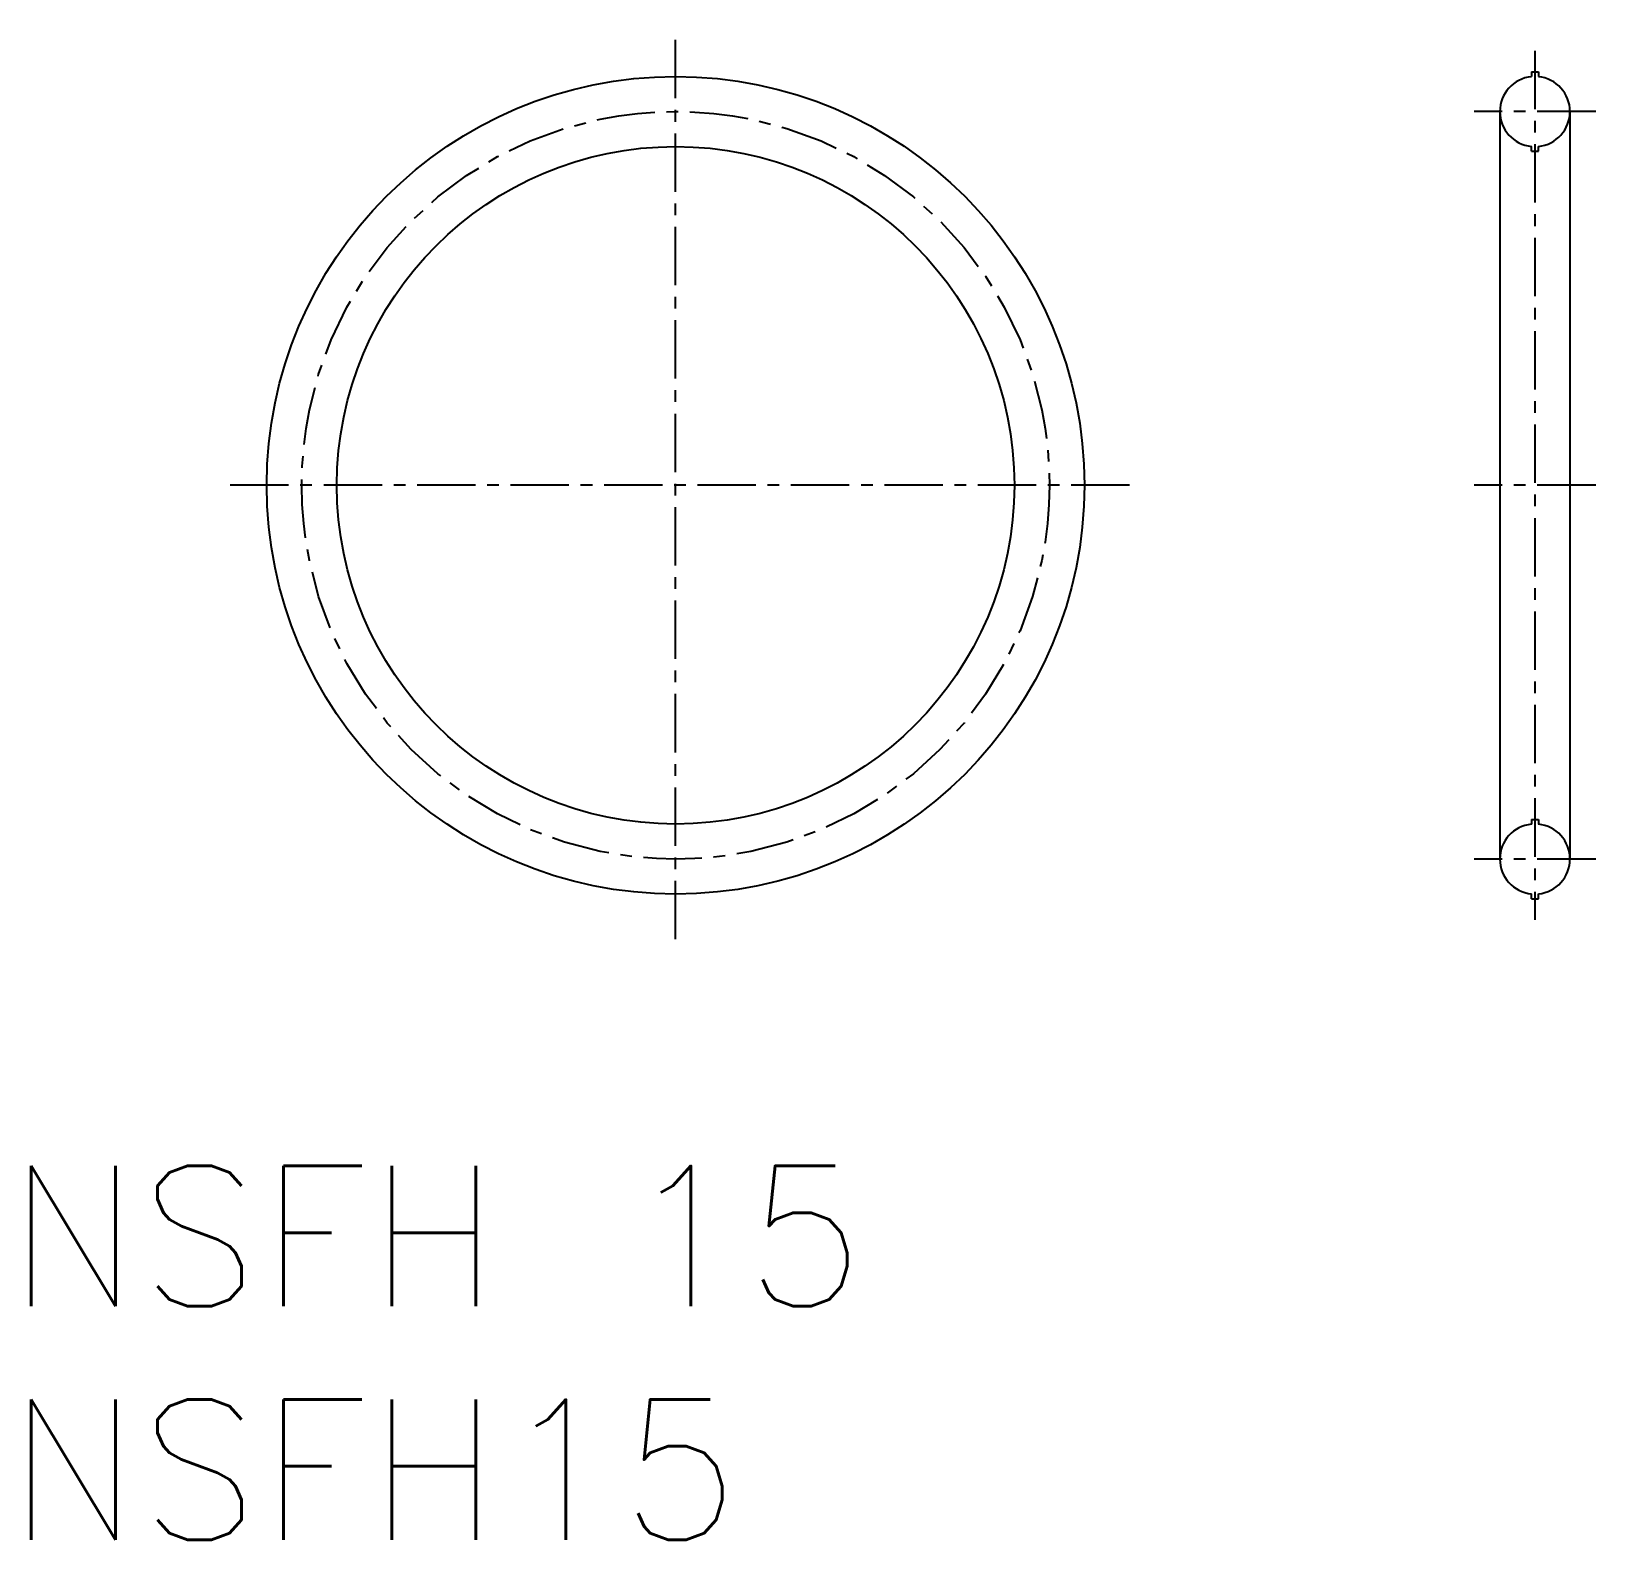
# Model space of a CAD drawing. Extents: x 0.5 to 34, y 0 to 32.3.
import ezdxf

# ---------------------------------------------------------------- set-up
doc = ezdxf.new("R2010")
doc.units = 0
doc.linetypes.add('CENTER', pattern=[2, 1.25, -0.25, 0.25, -0.25])
doc.layers.get('0').update_dxf_attribs({"linetype": 'CONTINUOUS'})
doc.layers.add('CENTER', color=1, linetype='CENTER')
doc.styles.get("Standard").update_dxf_attribs({"font": 'txt.shx'})

# ---------------------------------------------------------------- blocks, each defined once
blk = doc.blocks.new('*U2')
at = {"color": 7, "linetype": 'CONTINUOUS'}
blk.add_text('NSFH15', height=3, dxfattribs=at).set_placement((0, 0))
blk = doc.blocks.new('*U3')
at = {"color": 7, "linetype": 'CONTINUOUS'}
blk.add_text('NSFH 15', height=3, dxfattribs=at).set_placement((0, 5))

msp = doc.modelspace()

# ---------------------------------------------------------------- linework, layer by layer
at = {"color": 7, "linetype": 'CONTINUOUS'}
for p, q in [((32.621, 31.419), (32.621, 31.316)), ((32.621, 31.419), (32.771, 31.419)), ((32.771, 31.419), (32.771, 31.316)), ((31.946, 30.569), (31.946, 14.569)), ((33.446, 30.569), (33.446, 14.569)), ((32.621, 29.719), (32.621, 29.823)), ((32.771, 29.719), (32.771, 29.823)), ((32.621, 29.719), (32.771, 29.719)), ((32.621, 15.419), (32.621, 15.316)), ((32.621, 15.419), (32.771, 15.419)), ((32.771, 15.419), (32.771, 15.316)), ((32.621, 13.719), (32.621, 13.823)), ((32.771, 13.719), (32.771, 13.823)), ((32.621, 13.719), (32.771, 13.719))]:
    msp.add_line(p, q, dxfattribs=at)
for radius in [8.75, 7.25]:
    msp.add_circle((14.304, 22.569), radius, dxfattribs=at)
for centre, start, end in [((32.696, 30.569), 95.7392, 264.2608), ((32.696, 30.569), 275.7392, 84.2608), ((32.696, 14.569), 95.7392, 264.2608), ((32.696, 14.569), 275.7392, 84.2608)]:
    msp.add_arc(centre, 0.75, start, end, dxfattribs=at)
at = {"layer": 'CENTER', "color": 1, "linetype": 'CENTER'}
for p, q in [((14.304, 12.852), (14.304, 32.287)), ((32.696, 31.869), (32.696, 13.269)), ((33.996, 30.569), (31.396, 30.569)), ((24.022, 22.569), (4.587, 22.569)), ((33.996, 22.569), (31.396, 22.569)), ((33.996, 14.569), (31.396, 14.569))]:
    msp.add_line(p, q, dxfattribs=at)
msp.add_circle((14.304, 22.569), 8, dxfattribs=at)

# ---------------------------------------------------------------- block references
at = {"color": 7, "linetype": 'CONTINUOUS'}
for name in ['*U3', '*U2']:
    msp.add_blockref(name, (0, 0), dxfattribs=at)

doc.saveas('drawing.dxf')
